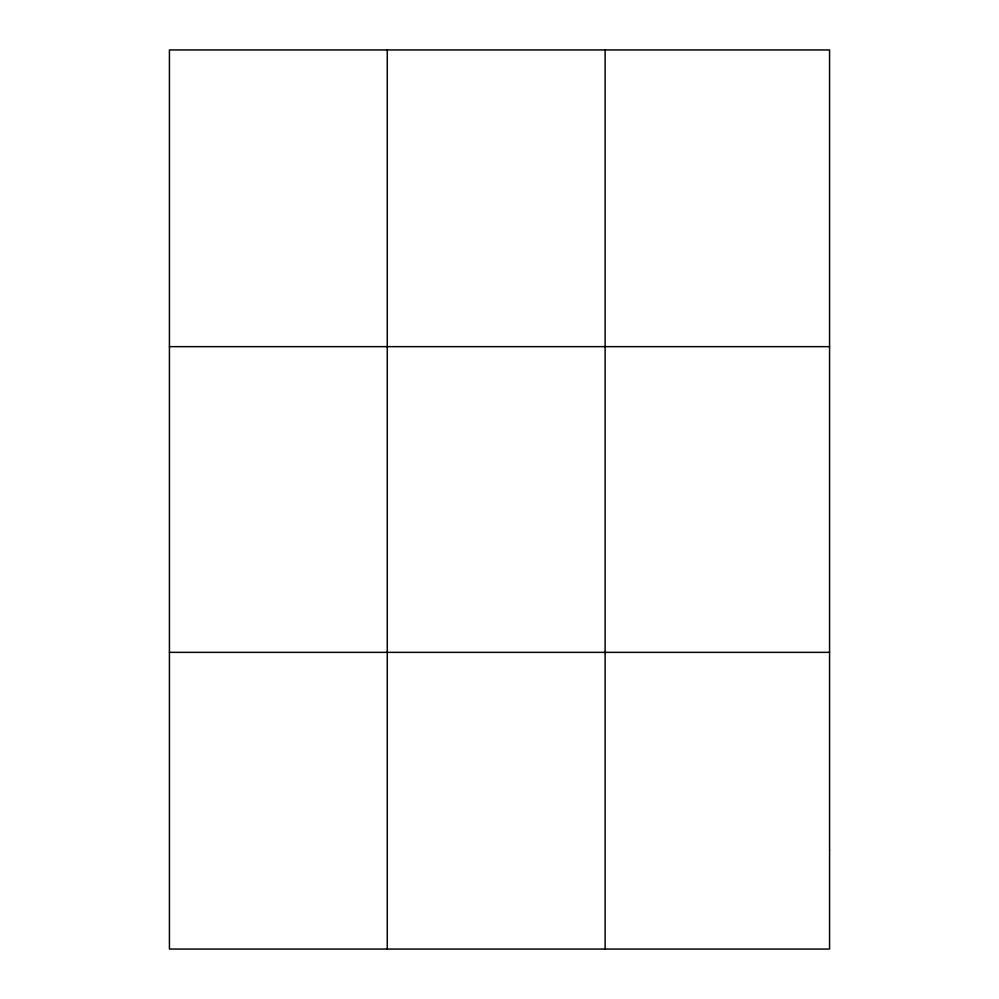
<?xml version="1.0" encoding="UTF-8"?>
<svg xmlns="http://www.w3.org/2000/svg" width="999" height="999" viewBox="0 0 999 999"><rect width="100%" height="100%" fill="white"/><g stroke="black" fill="none" stroke-linecap="round" stroke-linejoin="round"><path stroke-width="1.5" d="M387.275 949.05L387.275 49.95M605.119 949.05L605.119 49.95M169.43 346.653L829.57 346.653M169.43 652.347L829.57 652.347M829.57 850.149L829.57 949.05L169.43 949.05L169.43 49.95L829.57 49.95L829.57 850.149"/></g></svg>
